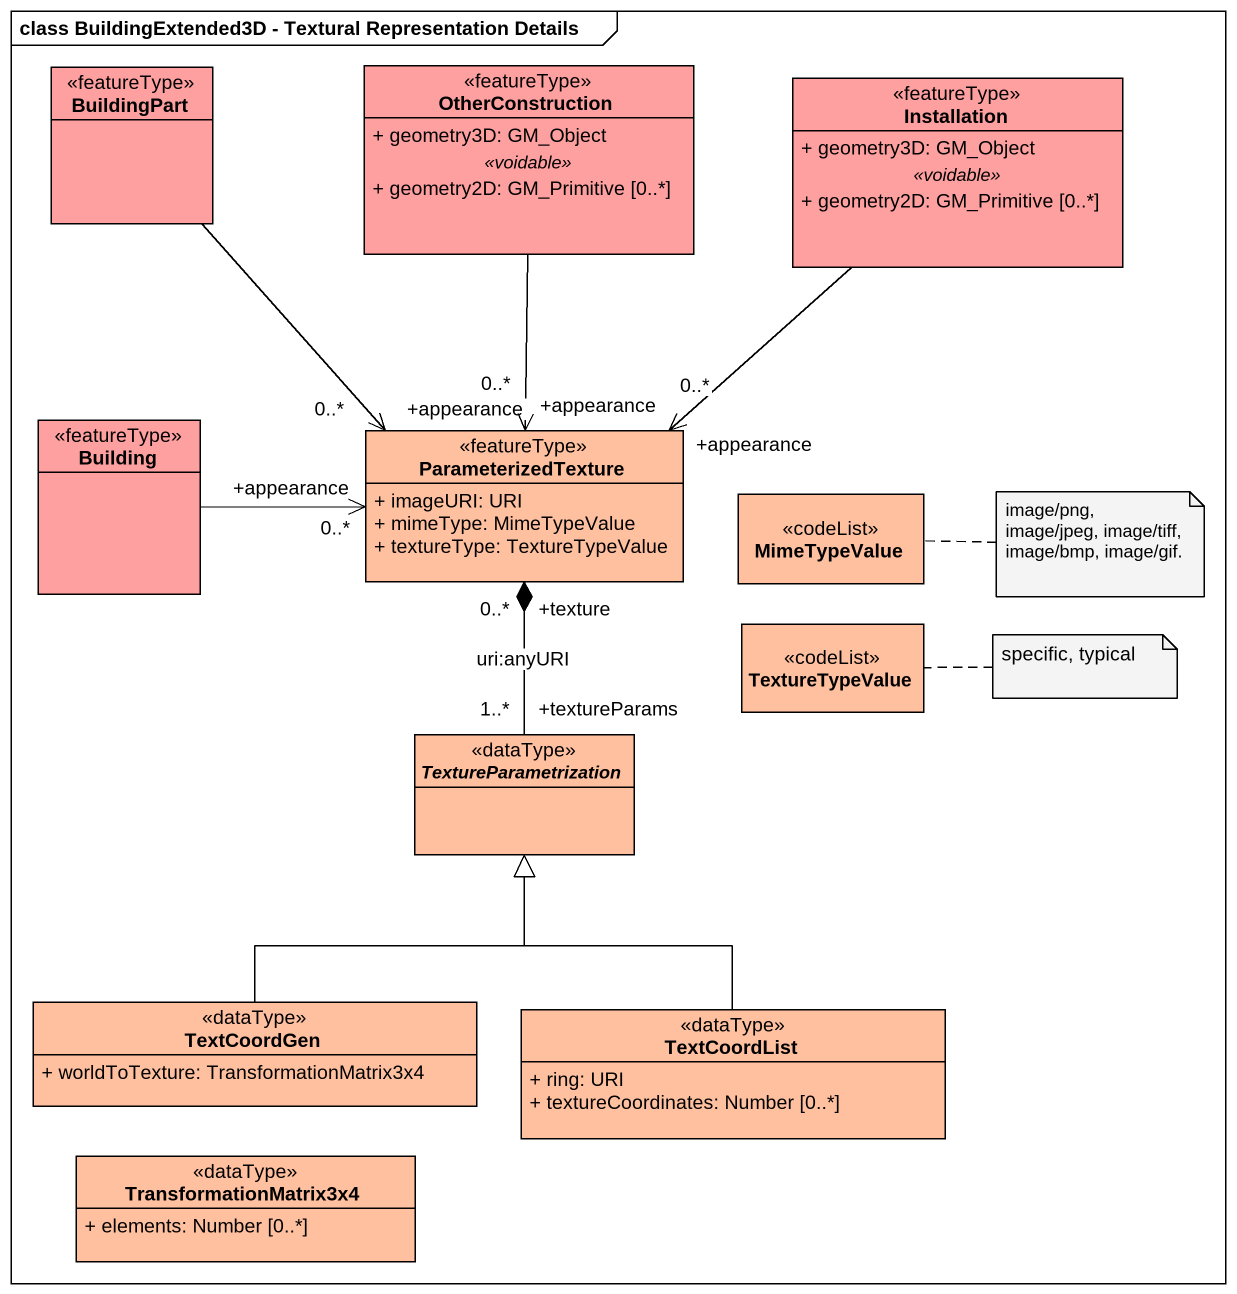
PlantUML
@startuml
mainframe class BuildingExtended3D - Textural Representation Details
hide circle
hide empty members
skinparam classAttributeIconSize 0
class BuildingPart <<featureType>> #FFA0A0
class OtherConstruction <<featureType>> #FFA0A0 {
  + geometry3D: GM_Object
  .. <<voidable>> ..
  + geometry2D: GM_Primitive [0..*]
}
class Installation <<featureType>> #FFA0A0 {
  + geometry3D: GM_Object
  .. <<voidable>> ..
  + geometry2D: GM_Primitive [0..*]
}
class Building <<featureType>> #FFA0A0
class ParameterizedTexture <<featureType>> #FFC0A0 {
  + imageURI: URI
  + mimeType: MimeTypeValue
  + textureType: TextureTypeValue
}
class MimeTypeValue <<codeList>> #FFC0A0
class TextureTypeValue <<codeList>> #FFC0A0
abstract class TextureParametrization <<dataType>> #FFC0A0
class TextCoordGen <<dataType>> #FFC0A0 {
  + worldToTexture: TransformationMatrix3x4
}
class TextCoordList <<dataType>> #FFC0A0 {
  + ring: URI
  + textureCoordinates: Number [0..*]
}
class TransformationMatrix3x4 <<dataType>> #FFC0A0 {
  + elements: Number [0..*]
}
BuildingPart --> "+appearance\n0..*" ParameterizedTexture
OtherConstruction --> "+appearance\n0..*" ParameterizedTexture
Installation --> "+appearance\n0..*" ParameterizedTexture
Building -right-> "+appearance\n0..*" ParameterizedTexture
TextureParametrization "+textureParams\n1..*" -up-* "+texture\n0..*" ParameterizedTexture : uri:anyURI
TextCoordGen -up-|> TextureParametrization
TextCoordList -up-|> TextureParametrization
note right of MimeTypeValue : image/png, image/jpeg, image/tiff, image/bmp, image/gif.
note right of TextureTypeValue : specific, typical
@enduml
